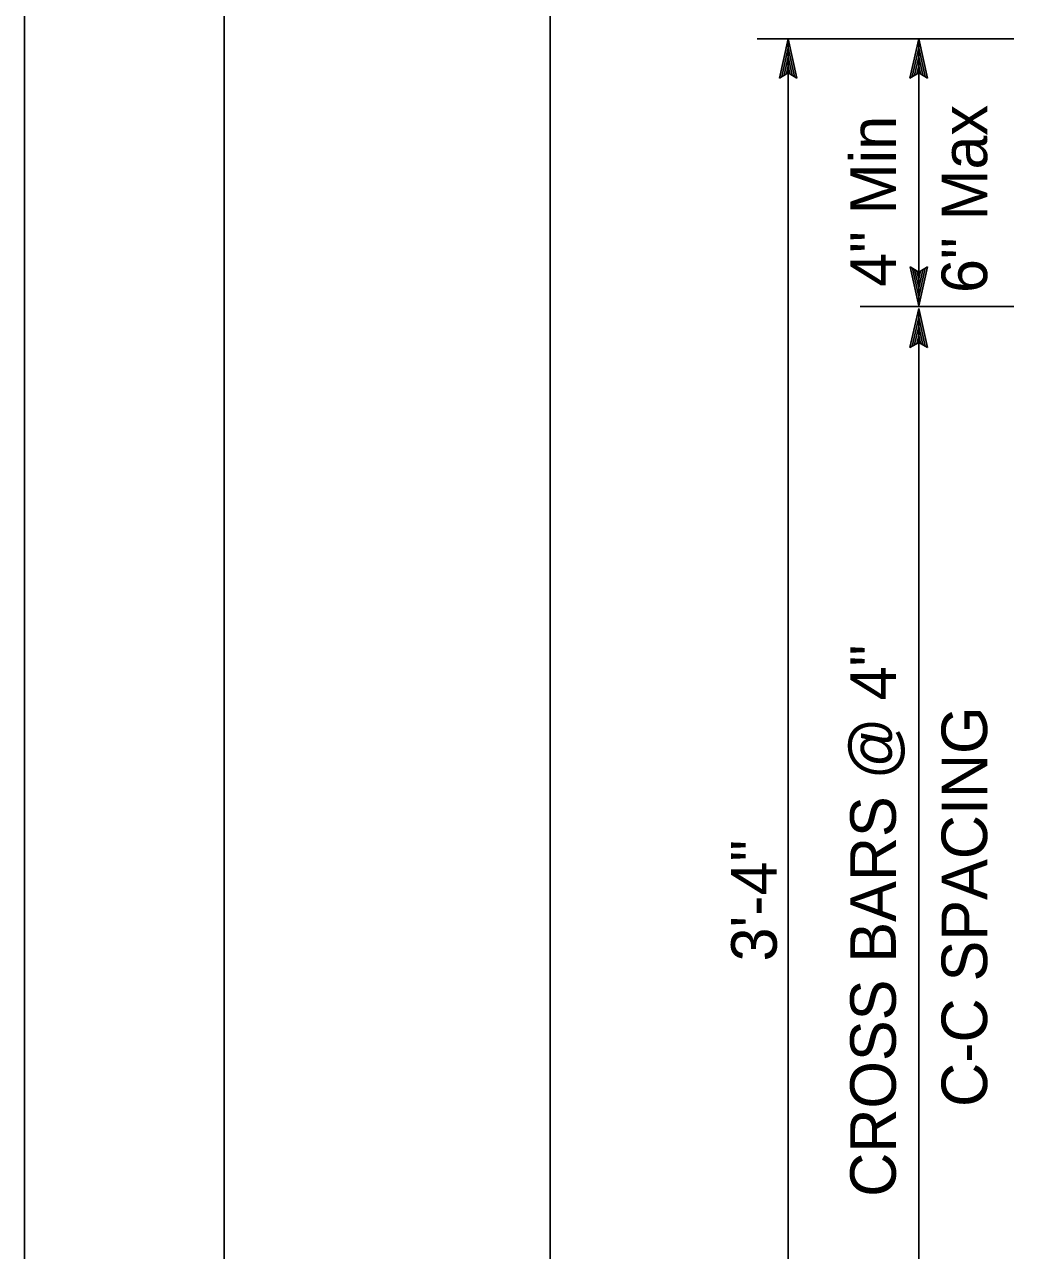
# Model space of a CAD drawing. Extents: x -894 to 866, y -476 to 714.
# Drawn here: x -894 to -739.7, y 386.5 to 574.4 of the extents above; entities that cross this region are included whole.
import ezdxf

# ---------------------------------------------------------------- set-up
doc = ezdxf.new("R2010")
doc.units = 0
for name, color, linetype in [('10 Sheet Format', 7, 'Continuous'), ('56 Stage 3 Anno', 7, 'Continuous'), ('57 Undefined', 7, 'Continuous')]:
    doc.layers.add(name, color=color, linetype=linetype)

msp = doc.modelspace()

# ---------------------------------------------------------------- linework, layer by layer
at = {"layer": '10 Sheet Format'}
for p, q in [((-863.42, 668.96), (-863.42, -431.04)), ((-813.45, 643.96), (-813.45, -406.04))]:
    msp.add_line(p, q, dxfattribs=at)
for points in [[(-894.04, 713.56), (865.96, 713.56), (865.96, -476.44), (-894.04, -476.44)], [(-863.42, -431.04), (836.58, -431.04), (836.58, 668.96), (-863.42, 668.96)]]:
    msp.add_lwpolyline(points, close=True, dxfattribs=at)
at = {"layer": '56 Stage 3 Anno'}
for p, q in [((-742.39, 572.19), (-781.72, 572.19)), ((-778.31, 566.19), (-776.97, 572.19)), ((-776.97, 318.19), (-776.97, 572.19)), ((-776.97, 572.19), (-776.97, 572.19)), ((-776.97, 572.19), (-775.64, 566.19)), ((-758.31, 566.19), (-756.97, 572.19)), ((-756.97, 531.27), (-756.97, 572.19)), ((-756.97, 572.19), (-756.97, 572.19)), ((-756.97, 572.19), (-755.64, 566.19)), ((-777.95, 566.41), (-776.97, 570.81)), ((-777.59, 566.64), (-776.97, 569.43)), ((-776.97, 569.43), (-776.34, 566.61)), ((-776.96, 570.8), (-775.99, 566.43)), ((-757.95, 566.41), (-756.97, 570.81)), ((-757.59, 566.64), (-756.97, 569.43)), ((-756.97, 569.43), (-756.34, 566.61)), ((-756.96, 570.8), (-755.99, 566.43)), ((-777.24, 566.82), (-776.97, 568.05)), ((-776.97, 568.05), (-776.7, 566.84)), ((-757.24, 566.82), (-756.97, 568.05)), ((-756.97, 568.05), (-756.7, 566.84)), ((-776.97, 566.99), (-778.31, 566.19)), ((-778.31, 566.19), (-778.31, 566.19)), ((-775.64, 566.19), (-776.97, 566.99)), ((-775.64, 566.19), (-775.64, 566.19)), ((-756.97, 566.99), (-758.31, 566.19)), ((-758.31, 566.19), (-758.31, 566.19)), ((-755.64, 566.19), (-756.97, 566.99)), ((-755.64, 566.19), (-755.64, 566.19)), ((-756.97, 531.27), (-758.3, 537.27)), ((-758.3, 537.27), (-758.3, 537.27)), ((-758.3, 537.27), (-756.97, 536.47)), ((-756.97, 532.66), (-757.94, 537.03)), ((-756.96, 534.03), (-757.59, 536.85)), ((-756.96, 535.41), (-757.23, 536.62)), ((-756.97, 536.47), (-755.63, 537.27)), ((-755.63, 537.27), (-756.97, 531.27)), ((-755.98, 537.05), (-756.97, 532.65)), ((-756.34, 536.82), (-756.96, 534.03)), ((-756.69, 536.64), (-756.96, 535.41)), ((-755.63, 537.27), (-755.63, 537.27)), ((-742.39, 531.19), (-765.93, 531.19)), ((-758.31, 524.89), (-756.97, 530.89)), ((-756.97, 531.27), (-756.97, 531.27)), ((-756.97, 359.5), (-756.97, 530.89)), ((-756.97, 530.89), (-756.97, 530.89)), ((-756.97, 530.89), (-755.64, 524.89)), ((-757.95, 525.11), (-756.97, 529.51)), ((-757.59, 525.34), (-756.97, 528.13)), ((-756.97, 528.13), (-756.34, 525.31)), ((-756.96, 529.5), (-755.99, 525.13)), ((-757.24, 525.52), (-756.97, 526.75)), ((-756.97, 526.75), (-756.7, 525.54)), ((-756.97, 525.69), (-758.31, 524.89)), ((-758.31, 524.89), (-758.31, 524.89)), ((-755.64, 524.89), (-756.97, 525.69)), ((-755.64, 524.89), (-755.64, 524.89))]:
    msp.add_line(p, q, dxfattribs=at)

# ---------------------------------------------------------------- texts
at = {"layer": '57 Undefined'}
for s, p in [('6" Max', (-746.47, 533.25)), ('4" Min', (-760.47, 534.19)), ('CROSS BARS @ 4"', (-760.47, 394.75)), ('C-C SPACING', (-746.47, 408.52)), ('3\'-4"', (-778.72, 430.82))]:
    msp.add_text(s, height=7, rotation=90, dxfattribs=at).set_placement(p)

doc.saveas('drawing.dxf')
